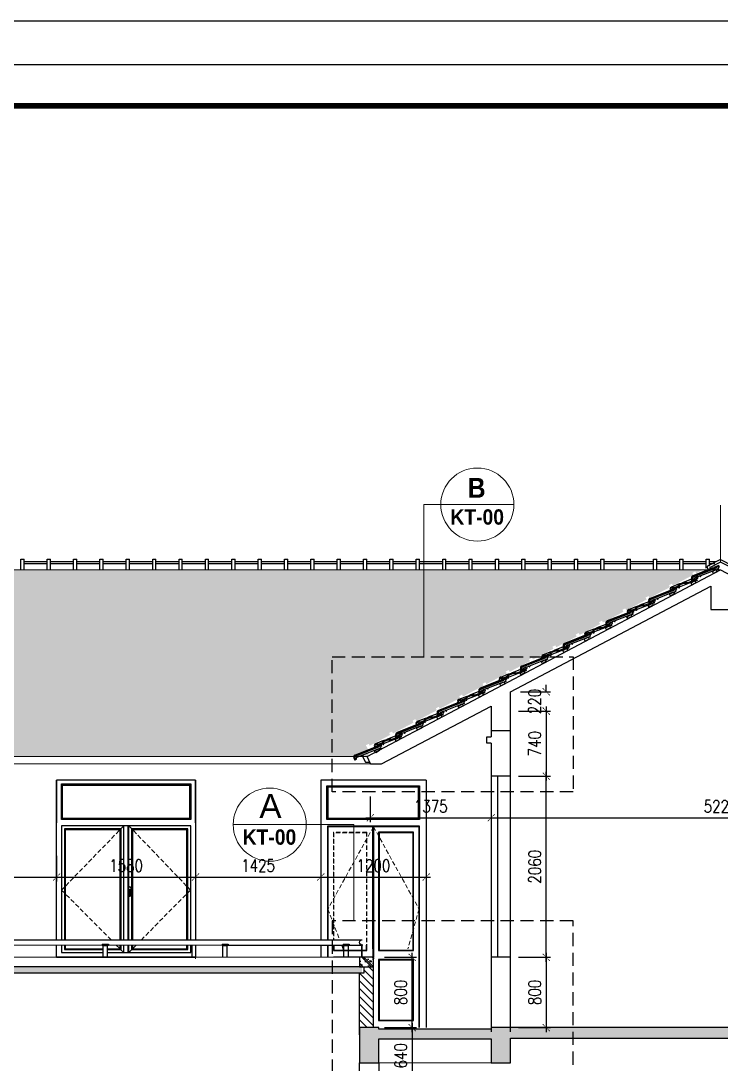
# Model space of a CAD drawing. Header units: millimetres. Extents: x -34806 to 662668, y 63228 to 99452.
# Drawn here: x 535943 to 543911, y 83877 to 95743 of the extents above; entities that cross this region are included whole.
import ezdxf
from ezdxf.enums import TextEntityAlignment as Align

# ---------------------------------------------------------------- set-up
doc = ezdxf.new("R2010")
doc.units = ezdxf.units.MM
doc.header["$LTSCALE"] = 200
doc.header["$MEASUREMENT"] = 0
doc.header["$PDMODE"] = 3
doc.header["$PDSIZE"] = 50
doc.linetypes.add('DASHED2', pattern=[0.375, 0.25, -0.125])
doc.linetypes.add('HIDDEN', pattern=[0.375, 0.25, -0.125])
doc.layers.get('0').update_dxf_attribs({"color": 95, "linetype": 'CONTINUOUS'})
doc.layers.get('DEFPOINTS').update_dxf_attribs({"linetype": 'CONTINUOUS'})
for name, color, linetype in [('DIM', 1, 'CONTINUOUS'), ('KHUNGTEN', 7, 'CONTINUOUS'), ('Manh', 8, 'CONTINUOUS'), ('Net_Manh', 155, 'CONTINUOUS'), ('NOITHAT', 32, 'CONTINUOUS'), ('NT', 39, 'CONTINUOUS'), ('TEXT', 7, 'CONTINUOUS'), ('TPTA-Virtural', 253, 'CONTINUOUS'), ('TUONG', 2, 'CONTINUOUS'), ('wood', 254, 'CONTINUOUS')]:
    doc.layers.add(name, color=color, linetype=linetype)
for name, color, linetype, lineweight in [('hacth', 251, 'CONTINUOUS', 13), ('nep', 4, 'CONTINUOUS', 30), ('thay', 7, 'CONTINUOUS', 18), ('VU', 8, 'HIDDEN', 13)]:
    doc.layers.add(name, color=color, linetype=linetype, lineweight=lineweight)
doc.styles.add('Aria H B iso', font='VHARIALB.ttf')
doc.styles.add('CHU HOA Day', font='VHARIAL.ttf')
doc.styles.add('RomanS', font='romans.shx', dxfattribs={"width": 0.8})
doc.dimstyles.new('D1', dxfattribs={"dimtxt": 140, "dimasz": 80, "dimexe": 50, "dimexo": 0, "dimgap": 60, "dimtad": 1, "dimdec": 0, "dimzin": 0, "dimdsep": 46, "dimtxsty": 'RomanS', "dimblk1": 'ARCHTICK', "dimblk2": 'ARCHTICK', "dimsah": 1, "dimcen": 100, "dimdle": 50, "dimclrt": 7, "dimadec": 0, "dimazin": 0, "dimtfac": 0.005, "dimtdec": 0, "dimtix": 1, "dimtofl": 0, "dimtmove": 2, "dimatfit": 3, "dimldrblk": 'ARCHTICK', "dimfxl": 1, "dimtvp": 0.8, "dimtolj": 1, "dimtzin": 0, "dimarcsym": 0})

# ---------------------------------------------------------------- blocks, each defined once
blk = doc.blocks.new('_ArchTick')
at = {"layer": 'DIM', "color": 150}
blk.add_lwpolyline([(0.5, 0.5, 0.133, 0, 0), (0, 0, 0, 0.133, 0), (-0.5, -0.5, 0.133, 0.133, 0)], format="xyseb", dxfattribs=at)
blk = doc.blocks.new('*D905')
at = {"layer": 'DEFPOINTS', "color": 0}
for p in [(534610, 86247), (536350, 86247), (536350, 86005)]:
    blk.add_point(p, dxfattribs=at)
at = {"layer": 'DIM', "color": 0, "lineweight": -2}
for p, q in [((534610, 86247), (534610, 85955)), ((536350, 86247), (536350, 85955)), ((534560, 86005), (536400, 86005))]:
    blk.add_line(p, q, dxfattribs=at)
at = {"layer": 'DIM', "color": 0, "lineweight": -2, "xscale": 80, "yscale": 80, "zscale": 80, "rotation": 180}
blk.add_blockref('_ArchTick', (534610, 86005), dxfattribs=at)
at = {"layer": 'DIM', "color": 0, "lineweight": -2, "xscale": 80, "yscale": 80, "zscale": 80}
blk.add_blockref('_ArchTick', (536350, 86005), dxfattribs=at)
at = {"layer": 'DIM', "color": 7, "insert": (535480, 86135), "char_height": 140, "attachment_point": 5, "style": 'RomanS'}
blk.add_mtext('\\A1;1740', dxfattribs=at)
blk = doc.blocks.new('*D906')
at = {"layer": 'DEFPOINTS', "color": 0}
for p in [(536350, 86247), (537930, 86247), (537930, 86005)]:
    blk.add_point(p, dxfattribs=at)
at = {"layer": 'DIM', "color": 0, "lineweight": -2}
for p, q in [((536350, 86247), (536350, 85955)), ((537930, 86247), (537930, 85955)), ((536300, 86005), (537980, 86005))]:
    blk.add_line(p, q, dxfattribs=at)
at = {"layer": 'DIM', "color": 0, "lineweight": -2, "xscale": 80, "yscale": 80, "zscale": 80, "rotation": 180}
blk.add_blockref('_ArchTick', (536350, 86005), dxfattribs=at)
at = {"layer": 'DIM', "color": 0, "lineweight": -2, "xscale": 80, "yscale": 80, "zscale": 80}
blk.add_blockref('_ArchTick', (537930, 86005), dxfattribs=at)
at = {"layer": 'DIM', "color": 7, "insert": (537140, 86135), "char_height": 140, "attachment_point": 5, "style": 'RomanS'}
blk.add_mtext('\\A1;1580', dxfattribs=at)
blk = doc.blocks.new('*D907')
at = {"layer": 'DEFPOINTS', "color": 0}
for p in [(537930, 86247), (539355, 86247), (539355, 86005)]:
    blk.add_point(p, dxfattribs=at)
at = {"layer": 'DIM', "color": 0, "lineweight": -2}
for p, q in [((537930, 86247), (537930, 85955)), ((539355, 86247), (539355, 85955)), ((537880, 86005), (539405, 86005))]:
    blk.add_line(p, q, dxfattribs=at)
at = {"layer": 'DIM', "color": 0, "lineweight": -2, "xscale": 80, "yscale": 80, "zscale": 80, "rotation": 180}
blk.add_blockref('_ArchTick', (537930, 86005), dxfattribs=at)
at = {"layer": 'DIM', "color": 0, "lineweight": -2, "xscale": 80, "yscale": 80, "zscale": 80}
blk.add_blockref('_ArchTick', (539355, 86005), dxfattribs=at)
at = {"layer": 'DIM', "color": 7, "insert": (538642, 86135), "char_height": 140, "attachment_point": 5, "style": 'RomanS'}
blk.add_mtext('\\A1;1425', dxfattribs=at)
blk = doc.blocks.new('*D908')
at = {"layer": 'DEFPOINTS', "color": 0}
for p in [(539355, 86247), (540555, 86247), (540555, 86005)]:
    blk.add_point(p, dxfattribs=at)
at = {"layer": 'DIM', "color": 0, "lineweight": -2}
for p, q in [((539355, 86247), (539355, 85955)), ((540555, 86247), (540555, 85955)), ((539305, 86005), (540605, 86005))]:
    blk.add_line(p, q, dxfattribs=at)
at = {"layer": 'DIM', "color": 0, "lineweight": -2, "xscale": 80, "yscale": 80, "zscale": 80, "rotation": 180}
blk.add_blockref('_ArchTick', (539355, 86005), dxfattribs=at)
at = {"layer": 'DIM', "color": 0, "lineweight": -2, "xscale": 80, "yscale": 80, "zscale": 80}
blk.add_blockref('_ArchTick', (540555, 86005), dxfattribs=at)
at = {"layer": 'DIM', "color": 7, "insert": (539955, 86135), "char_height": 140, "attachment_point": 5, "style": 'RomanS'}
blk.add_mtext('\\A1;1200', dxfattribs=at)
blk = doc.blocks.new('*D909')
at = {"layer": 'DEFPOINTS', "color": 0}
for p in [(539919, 86921), (541295, 86921), (541295, 86679)]:
    blk.add_point(p, dxfattribs=at)
at = {"layer": 'DIM', "color": 0, "lineweight": -2}
for p, q in [((539919, 86921), (539919, 86629)), ((541295, 86921), (541295, 86629)), ((539869, 86679), (541345, 86679))]:
    blk.add_line(p, q, dxfattribs=at)
at = {"layer": 'DIM', "color": 0, "lineweight": -2, "xscale": 80, "yscale": 80, "zscale": 80, "rotation": 180}
blk.add_blockref('_ArchTick', (539919, 86679), dxfattribs=at)
at = {"layer": 'DIM', "color": 0, "lineweight": -2, "xscale": 80, "yscale": 80, "zscale": 80}
blk.add_blockref('_ArchTick', (541295, 86679), dxfattribs=at)
at = {"layer": 'DIM', "color": 7, "insert": (540607, 86809), "char_height": 140, "attachment_point": 5, "style": 'RomanS'}
blk.add_mtext('\\A1;1375', dxfattribs=at)
blk = doc.blocks.new('*D910')
at = {"layer": 'DEFPOINTS', "color": 0}
for p in [(541295, 86921), (546515, 86921), (546515, 86679)]:
    blk.add_point(p, dxfattribs=at)
at = {"layer": 'DIM', "color": 0, "lineweight": -2}
for p, q in [((541295, 86921), (541295, 86629)), ((546515, 86921), (546515, 86629)), ((541245, 86679), (546565, 86679))]:
    blk.add_line(p, q, dxfattribs=at)
at = {"layer": 'DIM', "color": 0, "lineweight": -2, "xscale": 80, "yscale": 80, "zscale": 80, "rotation": 180}
blk.add_blockref('_ArchTick', (541295, 86679), dxfattribs=at)
at = {"layer": 'DIM', "color": 0, "lineweight": -2, "xscale": 80, "yscale": 80, "zscale": 80}
blk.add_blockref('_ArchTick', (546515, 86679), dxfattribs=at)
at = {"layer": 'DIM', "color": 7, "insert": (543905, 86809), "char_height": 140, "attachment_point": 5, "style": 'RomanS'}
blk.add_mtext('\\A1;5220', dxfattribs=at)
blk = doc.blocks.new('*D915')
at = {"layer": 'DEFPOINTS', "color": 0}
for p in [(540081, 84292), (540081, 83652), (540395, 83652)]:
    blk.add_point(p, dxfattribs=at)
at = {"layer": 'DIM', "color": 0, "lineweight": -2}
for p, q in [((540081, 84292), (540445, 84292)), ((540395, 84342), (540395, 83602)), ((540081, 83652), (540445, 83652))]:
    blk.add_line(p, q, dxfattribs=at)
at = {"layer": 'DIM', "color": 0, "lineweight": -2, "xscale": 80, "yscale": 80, "zscale": 80}
for p, rotation in [((540395, 84292), 90), ((540395, 83652), 270)]:
    blk.add_blockref('_ArchTick', p, dxfattribs=dict(at, rotation=rotation))
at = {"layer": 'DIM', "color": 7, "insert": (540265, 83972), "char_height": 140, "attachment_point": 5, "rotation": 90, "style": 'RomanS'}
blk.add_mtext('\\A1;640', dxfattribs=at)
blk = doc.blocks.new('*D916')
at = {"layer": 'DEFPOINTS', "color": 0}
for p in [(540081, 85092), (540395, 85092), (540081, 84292)]:
    blk.add_point(p, dxfattribs=at)
at = {"layer": 'DIM', "color": 0, "lineweight": -2}
for p, q in [((540081, 85092), (540445, 85092)), ((540395, 84242), (540395, 85142)), ((540081, 84292), (540445, 84292))]:
    blk.add_line(p, q, dxfattribs=at)
at = {"layer": 'DIM', "color": 0, "lineweight": -2, "xscale": 80, "yscale": 80, "zscale": 80}
for p, rotation in [((540395, 85092), 90), ((540395, 84292), 270)]:
    blk.add_blockref('_ArchTick', p, dxfattribs=dict(at, rotation=rotation))
at = {"layer": 'DIM', "color": 7, "insert": (540265, 84692), "char_height": 140, "attachment_point": 5, "rotation": 90, "style": 'RomanS'}
blk.add_mtext('\\A1;800', dxfattribs=at)
blk = doc.blocks.new('ngoi-tay')
at = {"color": 34}
for p, q in [((-73621, 12589), (-73849, 12499)), ((-73580, 12594), (-73845, 12490)), ((-73583, 12588), (-73845, 12485)), ((-73597, 12599), (-73609, 12595)), ((-73603, 12594), (-73551, 12614)), ((-73567, 12580), (-73560, 12583)), ((-73546, 12602), (-73551, 12614)), ((-73862, 12467), (-73863, 12467)), ((-73857, 12451), (-73863, 12467)), ((-73856, 12451), (-73862, 12467)), ((-73856, 12451), (-73859, 12484)), ((-73846, 12449), (-73849, 12485)), ((-73826, 12476), (-73581, 12573)), ((-74003, 12406), (-74092, 12370)), ((-74060, 12365), (-74013, 12384)), ((-74001, 12374), (-73904, 12412)), ((-73856, 12451), (-73857, 12451)), ((-73857, 12451), (-73855, 12446)), ((-73851, 12445), (-73847, 12446))]:
    blk.add_line(p, q, dxfattribs=at)
at = {"color": 9}
blk.add_line((-73903, 12424), (-73819, 12457), dxfattribs=at)
at = {"color": 34}
for points in [[(-73855, 12495), (-73603, 12594, 0.414214), (-73602, 12595, -0.414214), (-73602, 12597)], [(-73571, 12610), (-73597, 12599, 1)], [(-73560, 12583), (-73558, 12577, -0.414214), (-73559, 12573), (-73573, 12568, -0.300021), (-73577, 12569), (-73581, 12573)], [(-73847, 12446), (-73834, 12451, 0.306678), (-73831, 12456), (-73829, 12472, -0.306678), (-73826, 12476)], [(-73846, 12449, -0.25674), (-73829, 12470)], [(-73568, 12577), (-73569, 12572, -0.31059), (-73571, 12569, -1.592487)], [(-73802, 12455), (-73800, 12449, -0.414214), (-73802, 12445), (-73816, 12440, -0.300021), (-73819, 12440), (-73823, 12444)]]:
    blk.add_lwpolyline(points, format="xyb", dxfattribs=at)
for points in [[(-73552, 12616), (-73602, 12597)], [(-73597, 12599), (-73571, 12610)], [(-73570, 12609), (-73566, 12600), (-73580, 12594), (-73583, 12588)], [(-73864, 12460), (-73966, 12420)], [(-73798, 12486), (-73828, 12474)], [(-73868, 12459), (-73864, 12439)]]:
    blk.add_lwpolyline(points, dxfattribs=at)
at = {"color": 9}
for points in [[(-73990, 12400), (-73962, 12411, -0.176175), (-73904, 12412), (-73811, 12449, -0.414214), (-73810, 12452), (-73802, 12455, -0.327197), (-73788, 12474), (-73791, 12481), (-73792, 12481), (-73795, 12488), (-73798, 12486, 0.414214), (-73801, 12480, -1), (-73806, 12478, 0.783018), (-73815, 12477), (-73819, 12457)], [(-74056, 12363, 0.03122), (-74078, 12371, 0.652394), (-74105, 12339), (-74106, 12338), (-74104, 12334, -0.414214), (-74102, 12333, 0.414214), (-74100, 12332), (-74095, 12334, 0.414214), (-74094, 12336), (-74097, 12345, -0.58715), (-74080, 12361, -0.037186), (-74057, 12352), (-74015, 12368, -0.414214), (-74009, 12366, 0.414214), (-74002, 12363, 0.414214), (-74000, 12369, -0.162278), (-74000, 12385), (-73998, 12392, -0.162278), (-73990, 12400)], [(-74014, 12380), (-74003, 12406), (-73966, 12420, -0.162278), (-73903, 12424, -3.222119)]]:
    blk.add_lwpolyline(points, format="xyb", dxfattribs=at)
for points in [[(-73615, 12526), (-73626, 12548), (-73582, 12572), (-73570, 12550)], [(-73858, 12398), (-73869, 12420), (-73825, 12443), (-73813, 12421)]]:
    blk.add_lwpolyline(points, close=True, dxfattribs=at)
blk.add_lwpolyline([(-74014, 12380), (-74056, 12363)], dxfattribs=at)
at = {"color": 34}
for centre, radius, start, end in [((-73567, 12578), 2, 111.4771, 201.4771), ((-73540, 12583), 20.2, 108.2652, 180.7368), ((-73842, 12477), 23, 114.3308, 206.1105), ((-73844, 12485), 15, 111.4771, 186.7336), ((-73844, 12485), 5, 111.4771, 186.7336), ((-73843, 12480), 5, 111.4771, 186.7336), ((-73771, 12492), 5, 21.4771, 111.4771), ((-73762, 12496), 5, 201.4771, 291.4771), ((-73762, 12496), 5, 291.4771, 21.4771), ((-73734, 12507), 25, 189.9402, 201.4771), ((-73855, 12445), 1, 21.4771, 111.4771), ((-73852, 12446), 2, 201.4771, 291.4771), ((-73848, 12448), 2, 291.4771, 21.4771)]:
    blk.add_arc(centre, radius, start, end, dxfattribs=at)
blk = doc.blocks.new('*D1060')
at = {"layer": 'DEFPOINTS', "color": 0}
for p in [(541607, 85092), (541607, 84292), (541921, 84292)]:
    blk.add_point(p, dxfattribs=at)
at = {"layer": 'DIM', "color": 0, "lineweight": -2}
for p, q in [((541607, 85092), (541971, 85092)), ((541921, 85142), (541921, 84242)), ((541607, 84292), (541971, 84292))]:
    blk.add_line(p, q, dxfattribs=at)
at = {"layer": 'DIM', "color": 0, "lineweight": -2, "xscale": 80, "yscale": 80, "zscale": 80}
for p, rotation in [((541921, 85092), 90), ((541921, 84292), 270)]:
    blk.add_blockref('_ArchTick', p, dxfattribs=dict(at, rotation=rotation))
at = {"layer": 'DIM', "color": 7, "insert": (541791, 84692), "char_height": 140, "attachment_point": 5, "rotation": 90, "style": 'RomanS'}
blk.add_mtext('\\A1;800', dxfattribs=at)
blk = doc.blocks.new('*D1061')
at = {"layer": 'DEFPOINTS', "color": 0}
for p in [(541607, 87152), (541921, 87152), (541607, 85092)]:
    blk.add_point(p, dxfattribs=at)
at = {"layer": 'DIM', "color": 0, "lineweight": -2}
for p, q in [((541607, 87152), (541971, 87152)), ((541921, 85042), (541921, 87202)), ((541607, 85092), (541971, 85092))]:
    blk.add_line(p, q, dxfattribs=at)
at = {"layer": 'DIM', "color": 0, "lineweight": -2, "xscale": 80, "yscale": 80, "zscale": 80}
for p, rotation in [((541921, 87152), 90), ((541921, 85092), 270)]:
    blk.add_blockref('_ArchTick', p, dxfattribs=dict(at, rotation=rotation))
at = {"layer": 'DIM', "color": 7, "insert": (541791, 86122), "char_height": 140, "attachment_point": 5, "rotation": 90, "style": 'RomanS'}
blk.add_mtext('\\A1;2060', dxfattribs=at)
blk = doc.blocks.new('*D1062')
at = {"layer": 'DEFPOINTS', "color": 0}
for p in [(541607, 87893), (541607, 87152), (541921, 87152)]:
    blk.add_point(p, dxfattribs=at)
at = {"layer": 'DIM', "color": 0, "lineweight": -2}
for p, q in [((541921, 87943), (541921, 87102)), ((541607, 87893), (541971, 87893)), ((541607, 87152), (541971, 87152))]:
    blk.add_line(p, q, dxfattribs=at)
at = {"layer": 'DIM', "color": 0, "lineweight": -2, "xscale": 80, "yscale": 80, "zscale": 80}
for p, rotation in [((541921, 87893), 90), ((541921, 87152), 270)]:
    blk.add_blockref('_ArchTick', p, dxfattribs=dict(at, rotation=rotation))
at = {"layer": 'DIM', "color": 7, "insert": (541791, 87522), "char_height": 140, "attachment_point": 5, "rotation": 90, "style": 'RomanS'}
blk.add_mtext('\\A1;740', dxfattribs=at)
blk = doc.blocks.new('*D1063')
at = {"layer": 'DEFPOINTS', "color": 0}
for p in [(541629, 88112), (541921, 88112), (541629, 87892)]:
    blk.add_point(p, dxfattribs=at)
at = {"layer": 'DIM', "color": 0, "lineweight": -2}
for p, q in [((541921, 88112), (541921, 88192)), ((541629, 88112), (541971, 88112)), ((541629, 87892), (541971, 87892)), ((541921, 87892), (541921, 87812))]:
    blk.add_line(p, q, dxfattribs=at)
at = {"layer": 'DIM', "color": 0, "lineweight": -2, "xscale": 80, "yscale": 80, "zscale": 80}
for p, rotation in [((541921, 88112), 270), ((541921, 87892), 90)]:
    blk.add_blockref('_ArchTick', p, dxfattribs=dict(at, rotation=rotation))
at = {"layer": 'DIM', "color": 7, "insert": (541791, 88002), "char_height": 140, "attachment_point": 5, "rotation": 90, "style": 'RomanS'}
blk.add_mtext('\\A1;220', dxfattribs=at)
blk = doc.blocks.new('khung')
at = {"layer": 'DEFPOINTS', "color": 8}
blk.add_lwpolyline([(0, 0), (31503.2, 0), (31503.2, 22275), (0, 22275)], close=True, dxfattribs=at)
at = {"layer": 'KHUNGTEN', "color": 4, "const_width": 54.3}
blk.add_lwpolyline([(847.8, 388.1), (31117, 388.1), (31117, 21886.9), (847.8, 21886.9)], close=True, dxfattribs=at)

msp = doc.modelspace()

# ---------------------------------------------------------------- hatches: boundary and pattern name
h = msp.add_hatch()
h.set_pattern_fill('AR-RSHKE', color=256, scale=15, style=0)
h.set_pattern_definition([(0, (246277.6, -114143.68), (382.5, 180), [90, -75, 105, -45, 135, -60]), (0, (246367.6, -114136.18), (382.5, 180), [75, -285, 60, -90]), (0, (246547.6, -114154.93), (382.5, 180), [45, -465]), (90, (246277.6, -114143.68), (-127.5, 180), [172.5, -547.5]), (90, (246367.6, -114143.68), (-127.5, 180), [168.75, -551.25]), (90, (246442.6, -114143.68), (-127.5, 180), [157.5, -562.5]), (90, (246547.6, -114154.93), (-127.5, 180), [172.5, -547.5]), (90, (246592.6, -114154.93), (-127.5, 180), [172.5, -547.5]), (90, (246727.6, -114143.68), (-127.5, 180), [165, -555])])
h.paths.add_polyline_path([(541737.5, 88461.6), (541726, 88483.5), (541758.8, 88500.8), (541770.3, 88478.9), (542002.9, 88601.7), (541991.3, 88623.5), (542024.1, 88640.8), (542035.6, 88618.9), (542268.2, 88741.7), (542256.7, 88763.5), (542289.4, 88780.8), (542300.9, 88759), (542533.5, 88881.7), (542522, 88903.5), (542554.7, 88920.8), (542566.3, 88899), (542798.8, 89021.7), (542787.3, 89043.6), (542820.1, 89060.9), (542831.6, 89039), (543064.1, 89161.8), (543052.6, 89183.6), (543085.4, 89200.9), (543096.9, 89179), (543329.4, 89301.8), (543317.9, 89323.6), (543350.7, 89340.9), (543362.2, 89319.1), (543594.8, 89441.8), (543583.2, 89463.6), (543616, 89480.9), (543627.5, 89459.1), (543699.9, 89497.3), (528546.1, 89498.2), (528546.1, 89235.3), (528554.6, 89235.3), (528554.6, 89198.3), (528546.1, 89198.3), (528546.1, 88935.3), (528554.6, 88935.3), (528554.6, 88898.3), (528546.1, 88898.3), (528546.1, 88635.3), (528554.6, 88635.3), (528554.6, 88598.3), (528546.1, 88598.3), (528546.1, 88335.3), (528554.6, 88335.3), (528554.6, 88298.3), (528546.1, 88298.3), (528546.1, 88035.3), (528554.6, 88035.3), (528554.6, 87998.3), (528546.1, 87998.3), (528546.1, 87735.3), (528554.6, 87735.3), (528554.6, 87698.3), (528546.1, 87698.3), (528546.1, 87435.3), (528554.6, 87435.3), (528554.6, 87398.3), (528479.7, 87398.3), (528479.7, 87375), (539883.5, 87375), (539896.9, 87382.1), (539896.9, 87450.1), (539868.8, 87503.3), (539901.6, 87520.6), (539913.1, 87498.7), (540145.6, 87621.5), (540134.1, 87643.3), (540166.9, 87660.6), (540178.4, 87638.8), (540411, 87761.5), (540399.4, 87783.3), (540432.2, 87800.6), (540443.7, 87778.8), (540676.3, 87901.5), (540664.7, 87923.4), (540697.5, 87940.7), (540709, 87918.8), (540941.6, 88041.6), (540930.1, 88063.4), (540962.8, 88080.7), (540974.4, 88058.8), (541206.9, 88181.6), (541195.4, 88203.4), (541228.1, 88220.7), (541239.7, 88198.9), (541472.2, 88321.6), (541460.7, 88343.4), (541493.5, 88360.7), (541505, 88338.9)])
at = {"layer": 'Manh'}
h = msp.add_hatch(dxfattribs=at)
h.set_pattern_fill('DOTS,_O', color=256, scale=350)
h.set_pattern_definition([(0, (246371.806, -114049.677), (10.9375, 21.875), [0, -21.875])])
h.paths.add_polyline_path([(539824.7, 84981.8), (539794.7, 84981.8), (528509.7, 84981.8), (528509.7, 84911.8), (539794.7, 84911.8), (539824.7, 84911.8)])
at = {"layer": 'Net_Manh'}
h = msp.add_hatch(dxfattribs=at)
h.set_pattern_fill('BT-01', color=256, scale=20, style=0, pattern_type=2)
h.set_pattern_definition([(130, (981575.39, -279970.07), (-143.452037, -12.550427), [15, -165]), (185, (981575.39, -279970.07), (27.750267, 150.438427), [12, -132]), (79.5486, (981563.44, -279971.12), (-115.701876, 137.88791), [12.748038, -140.228422]), (133.8158, (981575.4, -279930.07), (-213.44821, -33.103803), [22.5, -247.5]), (83.3644, (981557.6, -279932.83), (-186.93254, 194.823574), [19.12206, -210.3426]), (188.8158, (981575.4, -279930.07), (-186.93239, 194.82372), [18, -198]), (159, (981555.39, -279940.07), (-119.38141, -80.523778), [15, -165]), (214, (981555.39, -279940.07), (-48.663066, 145.03001), [12, -132]), (108.5486, (981545.44, -279946.78), (-168.044526, 64.5061), [12.748038, -140.228422]), (142.5, (981575.39, -279970.07), (-2.431971, 66.5787708), [0, -130.4, 0, -134, 0, -132.5]), (172.5, (981575.39, -279970.07), (-52.6139075, 78.882342), [0, -76.4, 0, -127.4, 0, -50.5]), (212.5, (981619.99, -279970.07), (-106.764487, -4.5109743), [0, -50, 0, -156, 0, -207]), (222.5, (981639.99, -279970.07), (-116.637234, 20.020996), [0, -65, 0, -103.6, 0, -147]), (135, (981575.39, -279970.07), (60.104076, 60.104076), []), (135, (981575.39, -279945.57), (60.104076, 60.104076), [])])
h.paths.add_polyline_path([(539954.7, 84981.8), (539954.7, 85091.8), (539794.7, 85091.8), (539794.7, 84981.8)])
h = msp.add_hatch(dxfattribs=at)
h.set_pattern_fill('ANSI31', color=256, scale=500, style=0)
h.set_pattern_definition([(135, (981575.39, -279970.07), (44.194174, 44.194174), [])])
h.paths.add_polyline_path([(539954.7, 84292.3), (539794.7, 84292.3), (539794.7, 84911.8), (539844.7, 84911.8), (539844.7, 84981.8), (539954.7, 84981.8)])
h = msp.add_hatch(dxfattribs=at)
h.set_pattern_fill('BT-01', color=256, scale=20, style=0, pattern_type=2)
h.set_pattern_definition([(50, (50084.04, -284895.19), (143.452037, -12.550427), [15, -165]), (355, (50084.04, -284895.2), (-27.750267, 150.438427), [12, -132]), (100.4514, (50095.99, -284896.24), (115.701876, 137.887908), [12.748038, -140.228422]), (46.1842, (50084.04, -284855.2), (213.44821, -33.103803), [22.5, -247.5]), (96.6356, (50101.82, -284857.95), (186.93254, 194.823574), [19.12206, -210.3426]), (351.1842, (50084.04, -284855.2), (186.93239, 194.82372), [18, -198]), (21, (50104.04, -284865.19), (119.38141, -80.523778), [15, -165]), (326, (50104.04, -284865.2), (48.663066, 145.03001), [12, -132]), (71.4514, (50113.99, -284871.9), (168.044526, 64.5061), [12.748038, -140.228422]), (37.5, (50084.037, -284895.194), (2.431971, 66.5787708), [0, -130.4, 0, -134, 0, -132.5]), (7.5, (50084.04, -284895.194), (52.6139075, 78.882342), [0, -76.4, 0, -127.4, 0, -50.5]), (327.5, (50039.437, -284895.194), (106.7644872, -4.5109743), [0, -50, 0, -156, 0, -207]), (317.5, (50019.44, -284895.19), (116.637234, 20.020996), [0, -65, 0, -103.6, 0, -147]), (45, (50084.04, -284895.19), (-60.104076, 60.104076), []), (45, (50084.04, -284870.69), (-60.104076, 60.104076), [])])
h.paths.add_polyline_path([(546514.7, 84292.3), (541294.7, 84292.3), (541294.7, 84273.8), (540014.7, 84273.8), (540014.7, 84292.3), (539794.7, 84292.3), (539794.7, 83892.3), (540014.7, 83892.3), (540014.7, 84164.8), (541294.7, 84164.8), (541294.7, 83892.3), (541514.7, 83892.3), (541514.7, 84172.3), (543099.7, 84172.3), (543319.7, 84172.3), (546294.7, 84172.3), (546294.7, 83892.3), (546514.7, 83892.3)])

# ---------------------------------------------------------------- linework, layer by layer
for p, q in [((543848.3, 89511.1), (543862.5, 89478.9)), ((541294.7, 87152.3), (541294.7, 85092.3)), ((541367.5, 87152.3), (541367.5, 85092.3)), ((541514.7, 85092.3), (541514.7, 87152.3))]:
    msp.add_line(p, q)
at = {"color": 34}
for p, q in [((539973.8, 87482), (539745.8, 87392.6)), ((540014.6, 87487.3), (539749.5, 87383.3)), ((540011.8, 87480.8), (539750.1, 87378.2)), ((539769.1, 87369.5), (540014.5, 87465.8)), ((539997.8, 87492.5), (539986.6, 87488.1)), ((539992.2, 87487.1), (540044.3, 87507.5)), ((540027.7, 87473.1), (540035.2, 87476)), ((540049.1, 87495.4), (540044.3, 87507.5)), ((539732.5, 87360.5), (539731.5, 87360.2)), ((539737.7, 87344.3), (539731.5, 87360.2)), ((539738.7, 87344.7), (539732.5, 87360.5)), ((539738.9, 87344.8), (539736.4, 87376.9)), ((539738.9, 87344.8), (539737.7, 87344.3)), ((539737.7, 87344.3), (539739.6, 87339.7)), ((539743.4, 87338), (539748.1, 87339.8)), ((539749.2, 87342.4), (539746.3, 87378.1))]:
    msp.add_line(p, q, dxfattribs=at)
msp.add_lwpolyline([(518113.1, 95743.3), (556876.2, 95743.3), (556876.2, 68042.1), (518113.1, 68042.1)], close=True)
for points in [[(539739.6, 87388), (539992.2, 87487.1, 0.4142136), (539992.7, 87488.4, -0.4142136), (539993.3, 87489.7)], [(540024.5, 87503), (539997.7, 87492.5, 1)], [(540035.2, 87476), (540037.4, 87470.5, -0.4142136), (540035.7, 87466.6), (540021.7, 87461.1, -0.3000211), (540018.5, 87461.8), (540014.5, 87465.8)], [(540026.6, 87470.5), (540026.6, 87465.1, -0.3105898), (540024.5, 87462.2, -1.5924874)], [(539748.1, 87339.8), (539760.8, 87344.8, 0.3066784), (539763.9, 87349.4), (539765.9, 87364.9, -0.3066784), (539769.1, 87369.5)], [(539749.2, 87342.4, -0.2567399), (539765.7, 87363)]]:
    msp.add_lwpolyline(points, format="xyb", dxfattribs=at)
at = {"color": 9}
msp.add_lwpolyline([(539980.4, 87419.5), (539968.7, 87441.6), (540012.9, 87464.9), (540024.6, 87442.8)], close=True, dxfattribs=at)
at = {"color": 34}
for points in [[(540042.6, 87509), (539993.3, 87489.7)], [(539997.8, 87492.5), (540024.5, 87503)], [(540025, 87502.1), (540028.6, 87492.8), (540014.6, 87487.3), (540011.8, 87480.8)], [(539796.6, 87379.5), (539766.9, 87367.8)]]:
    msp.add_lwpolyline(points, dxfattribs=at)
msp.add_lwpolyline([(539821.8, 87390.2), (539863.7, 87313), (539911.1, 87313)])
for centre, radius, start, end in [((540028.5, 87471.3), 2, 111.41397, 201.41397), ((540055.4, 87476.3), 20.2, 108.202, 180.67368), ((539753.1, 87370.6), 23, 114.26764, 206.04734), ((539751.3, 87378.7), 15, 111.41397, 186.67041), ((539739.9, 87338.8), 1, 21.41397, 111.41397), ((539742.7, 87339.9), 2, 201.41397, 291.41397), ((539751.3, 87378.7), 5, 111.41397, 186.67041), ((539751.9, 87373.5), 5, 111.41397, 186.67041), ((539747.4, 87341.7), 2, 291.41397, 21.41397), ((539823.6, 87385.5), 5, 21.41397, 111.41397), ((539832.9, 87389.2), 5, 201.41397, 291.41397), ((539832.9, 87389.2), 5, 291.41397, 21.41397), ((539860.9, 87400.2), 25, 189.87701, 201.41397)]:
    msp.add_arc(centre, radius, start, end, dxfattribs=at)
at = {"layer": 'DEFPOINTS', "linetype": 'DASHED2', "ltscale": 3}
for points in [[(542227.4, 86972.7), (539483.4, 86972.7), (539483.4, 88509.8), (542227.4, 88509.8)], [(539483.4, 83419.5), (542227.4, 83419.5), (542227.4, 85505.2), (539483.4, 85505.2)]]:
    msp.add_lwpolyline(points, close=True, dxfattribs=at)
at = {"layer": 'nep', "ltscale": 0.5}
for p, q in [((537176.7, 85850.9), (537176.7, 85837.1)), ((537176.9, 85836.4), (537178.7, 85832.8)), ((537178.9, 85832.2), (537178.9, 85790.6)), ((537189, 85832.2), (537189, 85790.6)), ((537191, 85836.4), (537189.2, 85832.8)), ((537191.2, 85850.9), (537191.2, 85837.1))]:
    msp.add_line(p, q, dxfattribs=at)
for points in [[(537172.7, 85843.6), (537172.7, 85881.6)], [(537172.7, 85820.1), (537172.7, 85843.6)], [(537195.2, 85881.6), (537195.2, 85820.1)]]:
    msp.add_lwpolyline(points, dxfattribs=at)
msp.add_circle((537184, 85850.9), 2.05, dxfattribs=at)
for centre, radius, start, end in [((537184, 85881.6), 11.3, 0, 180), ((537184, 85820.1), 11.3, 180, 243.1549), ((537184, 85850.9), 9.72, 318.25899, 221.74101), ((537184, 85850.9), 7.25, 0, 180), ((537178.1, 85837.1), 1.4, 180, 207.19267), ((537184, 85850.9), 9.72, 318.25899, 131.74101), ((537177.5, 85832.2), 1.4, 0, 27.19267), ((537190.4, 85832.2), 1.4, 152.80733, 180), ((537184, 85820.1), 11.3, 296.8451, 0), ((537189.8, 85837.1), 1.4, 332.80733, 0), ((537184, 85790.6), 5.09, 180, 0)]:
    msp.add_arc(centre, radius, start, end, dxfattribs=at)
at = {"layer": 'NOITHAT'}
for p, q in [((535942.7, 89498.3), (535942.7, 89618.6)), ((535942.7, 89618.6), (535979.8, 89618.6)), ((535979.8, 89593.9), (536242.7, 89593.9)), ((536242.7, 89498.3), (536242.7, 89618.6)), ((536242.7, 89618.6), (536279.8, 89618.6)), ((536279.8, 89593.9), (536542.7, 89593.9)), ((536542.7, 89498.3), (536542.7, 89618.6)), ((536542.7, 89618.6), (536579.8, 89618.6)), ((536579.8, 89593.9), (536842.7, 89593.9)), ((536842.7, 89498.3), (536842.7, 89618.6)), ((536842.7, 89618.6), (536879.8, 89618.6)), ((536879.8, 89593.9), (537142.7, 89593.9)), ((537142.7, 89498.3), (537142.7, 89618.6)), ((537142.7, 89618.6), (537179.8, 89618.6)), ((537179.8, 89593.9), (537442.7, 89593.9)), ((537442.7, 89498.3), (537442.7, 89618.6)), ((537442.7, 89618.6), (537479.8, 89618.6)), ((537479.8, 89593.9), (537742.7, 89593.9)), ((537742.7, 89498.3), (537742.7, 89618.6)), ((537742.7, 89618.6), (537779.8, 89618.6)), ((537779.8, 89593.9), (538042.7, 89593.9)), ((538042.7, 89498.3), (538042.7, 89618.6)), ((538042.7, 89498.3), (538042.7, 89618.6)), ((538042.7, 89618.6), (538079.8, 89618.6)), ((538079.8, 89593.9), (538342.7, 89593.9)), ((538342.7, 89498.3), (538342.7, 89618.6)), ((538342.7, 89618.6), (538379.8, 89618.6)), ((538379.8, 89593.9), (538642.7, 89593.9)), ((538642.7, 89498.3), (538642.7, 89618.6)), ((538642.7, 89618.6), (538679.8, 89618.6)), ((538679.8, 89593.9), (538942.7, 89593.9)), ((538942.7, 89498.3), (538942.7, 89618.6)), ((538942.7, 89618.6), (538979.8, 89618.6)), ((538979.8, 89593.9), (539242.7, 89593.9)), ((539242.7, 89498.3), (539242.7, 89618.6)), ((539242.7, 89618.6), (539279.8, 89618.6)), ((539279.8, 89593.9), (539542.7, 89593.9)), ((539542.7, 89498.3), (539542.7, 89618.6)), ((539542.7, 89618.6), (539579.8, 89618.6)), ((539579.8, 89593.9), (539842.7, 89593.9)), ((539842.7, 89498.3), (539842.7, 89618.6)), ((539842.7, 89618.6), (539879.8, 89618.6)), ((539879.8, 89593.9), (540142.7, 89593.9)), ((540142.7, 89498.3), (540142.7, 89618.6)), ((540142.7, 89618.6), (540179.8, 89618.6)), ((540179.8, 89593.9), (540442.7, 89593.9)), ((540442.7, 89498.3), (540442.7, 89618.6)), ((540442.7, 89618.6), (540479.8, 89618.6)), ((540479.8, 89593.9), (540742.7, 89593.9)), ((540742.7, 89498.3), (540742.7, 89618.6)), ((540742.7, 89618.6), (540779.8, 89618.6)), ((540779.8, 89593.9), (541042.7, 89593.9)), ((541042.7, 89498.3), (541042.7, 89618.6)), ((541042.7, 89498.3), (541042.7, 89618.6)), ((541042.7, 89618.6), (541079.8, 89618.6)), ((541079.8, 89593.9), (541342.7, 89593.9)), ((541342.7, 89498.3), (541342.7, 89618.6)), ((541342.7, 89618.6), (541379.8, 89618.6)), ((541379.8, 89593.9), (541642.7, 89593.9)), ((541642.7, 89498.3), (541642.7, 89618.6)), ((541642.7, 89618.6), (541679.8, 89618.6)), ((541679.8, 89593.9), (541942.7, 89593.9)), ((541942.7, 89498.3), (541942.7, 89618.6)), ((541942.7, 89618.6), (541979.8, 89618.6)), ((541979.8, 89593.9), (542242.7, 89593.9)), ((542242.7, 89498.3), (542242.7, 89618.6)), ((542242.7, 89618.6), (542279.8, 89618.6)), ((542279.8, 89593.9), (542542.7, 89593.9)), ((542542.7, 89498.3), (542542.7, 89618.6)), ((542542.7, 89618.6), (542579.8, 89618.6)), ((542579.8, 89593.9), (542842.7, 89593.9)), ((542842.7, 89498.3), (542842.7, 89618.6)), ((542842.7, 89618.6), (542879.8, 89618.6)), ((542879.8, 89593.9), (543142.7, 89593.9)), ((543142.7, 89498.3), (543142.7, 89618.6)), ((543142.7, 89618.6), (543179.8, 89618.6)), ((543179.8, 89593.9), (543442.7, 89593.9)), ((543442.7, 89498.3), (543442.7, 89618.6)), ((543442.7, 89618.6), (543479.8, 89618.6)), ((543479.8, 89593.9), (543742.7, 89593.9)), ((543742.7, 89519.9), (543742.7, 89618.6)), ((543742.7, 89618.6), (543779.8, 89618.6)), ((543779.8, 89593.9), (543853.7, 89593.9)), ((535979.8, 89572), (536242.7, 89572)), ((536279.8, 89572), (536542.7, 89572)), ((536579.8, 89572), (536842.7, 89572)), ((536879.8, 89572), (537142.7, 89572)), ((537179.8, 89572), (537442.7, 89572)), ((537479.8, 89572), (537742.7, 89572)), ((537779.8, 89572), (538042.7, 89572)), ((538079.8, 89572), (538342.7, 89572)), ((538379.8, 89572), (538642.7, 89572)), ((538679.8, 89572), (538942.7, 89572)), ((538979.8, 89572), (539242.7, 89572)), ((539279.8, 89572), (539542.7, 89572)), ((539579.8, 89572), (539842.7, 89572)), ((539879.8, 89572), (540142.7, 89572)), ((540179.8, 89572), (540442.7, 89572)), ((540479.8, 89572), (540742.7, 89572)), ((540779.8, 89572), (541042.7, 89572)), ((541079.8, 89572), (541342.7, 89572)), ((541379.8, 89572), (541642.7, 89572)), ((541679.8, 89572), (541942.7, 89572)), ((541979.8, 89572), (542242.7, 89572)), ((542279.8, 89572), (542542.7, 89572)), ((542579.8, 89572), (542842.7, 89572)), ((542879.8, 89572), (543142.7, 89572)), ((543179.8, 89572), (543442.7, 89572)), ((543479.8, 89572), (543742.7, 89572)), ((543779.8, 89572), (543841.4, 89572))]:
    msp.add_line(p, q, dxfattribs=at)
for points in [[(535979.8, 89498.3), (535979.8, 89618.6)], [(536279.8, 89498.3), (536279.8, 89618.6)], [(536579.8, 89498.3), (536579.8, 89618.6)], [(536879.8, 89498.3), (536879.8, 89618.6)], [(537179.8, 89498.3), (537179.8, 89618.6)], [(537479.8, 89498.3), (537479.8, 89618.6)], [(537779.8, 89498.3), (537779.8, 89618.6)], [(538079.8, 89498.3), (538079.8, 89618.6)], [(538379.8, 89498.3), (538379.8, 89618.6)], [(538679.8, 89498.3), (538679.8, 89618.6)], [(538979.8, 89498.3), (538979.8, 89618.6)], [(539279.8, 89498.3), (539279.8, 89618.6)], [(539579.8, 89498.3), (539579.8, 89618.6)], [(539879.8, 89498.3), (539879.8, 89618.6)], [(540179.8, 89498.3), (540179.8, 89618.6)], [(540479.8, 89498.3), (540479.8, 89618.6)], [(540779.8, 89498.3), (540779.8, 89618.6)], [(541079.8, 89498.3), (541079.8, 89618.6)], [(541379.8, 89498.3), (541379.8, 89618.6)], [(541679.8, 89498.3), (541679.8, 89618.6)], [(541979.8, 89498.3), (541979.8, 89618.6)], [(542279.8, 89498.3), (542279.8, 89618.6)], [(542579.8, 89498.3), (542579.8, 89618.6)], [(542879.8, 89498.3), (542879.8, 89618.6)], [(543179.8, 89498.3), (543179.8, 89618.6)], [(543479.8, 89498.3), (543479.8, 89618.6)], [(543779.8, 89539.4), (543779.8, 89618.6)]]:
    msp.add_lwpolyline(points, dxfattribs=at)
for points in [[(543904.8, 89618.4), (543763.8, 89544.5, 0.399278), (543754.2, 89516.2), (543764.5, 89498.3), (543789.7, 89508.7), (543786.3, 89515.6, -0.4219625), (543791.2, 89529.7), (543901.8, 89585.9)], [(543902.6, 89618.4), (544043.6, 89544.5, -0.399278), (544053.2, 89516.2), (544042.9, 89498.3), (544017.7, 89508.7), (544021.1, 89515.6, 0.4219625), (544016.2, 89529.7), (543905.6, 89585.9)]]:
    msp.add_lwpolyline(points, format="xyb", dxfattribs=at)
at = {"layer": 'thay'}
for p, q in [((541553, 90241.6), (540721.4, 90241.6)), ((543903.7, 89590.7), (543903.1, 90232.9)), ((543903.7, 89590.7), (543903.1, 90232.9)), ((543904.7, 89497.3), (528442.7, 89498.3)), ((528479.9, 87375), (539883.3, 87375)), ((528479.7, 87292.1), (539944.7, 87292.1)), ((537929.7, 87108.3), (537929.7, 85291.4)), ((538359.3, 86600.8), (539539.8, 86600.8)), ((535577.2, 85231.8), (536869.7, 85231.8)), ((536939.7, 85231.8), (538232.2, 85231.8)), ((537929.7, 85231.8), (537929.7, 85091.8)), ((537929.7, 85231.8), (537929.7, 85074.4)), ((539794.7, 85091.8), (528479.7, 85091.8)), ((539764.7, 85091.8), (539880.2, 85091.8)), ((539880.2, 85091.8), (539794.7, 85091.8)), ((539794.7, 84981.8), (539794.7, 85091.8)), ((540014.7, 83892.3), (541294.7, 83892.3))]:
    msp.add_line(p, q, dxfattribs=at)
for points in [[(540529.4, 88509.8), (540529.4, 90241.6), (541553, 90241.6)], [(536349.7, 85291.4), (536349.7, 87108.3)], [(539731.7, 85505.2), (539731.7, 86600.8), (538708.2, 86600.8)], [(536349.7, 85091.8), (536349.7, 85231.8)], [(536349.7, 85092.3), (536349.7, 85231.8)], [(539880.2, 85091.8), (539794.7, 85091.8), (539794.7, 84981.8)]]:
    msp.add_lwpolyline(points, dxfattribs=at)
for centre in [(541137.2, 90241.6), (538775.1, 86600.8)]:
    msp.add_circle(centre, 415.8, dxfattribs=at)
at = {"layer": 'TPTA-Virtural'}
for p, q in [((528504.1, 85291.4), (539823.2, 85291.4)), ((536869.7, 85242.1), (536939.7, 85242.1)), ((536869.7, 85242), (536939.7, 85242)), ((536869.7, 85240.6), (536869.7, 85237.8)), ((536869.7, 85237.8), (536869.7, 85229)), ((536869.7, 85229), (536939.7, 85229)), ((536879.7, 85227.8), (536929.7, 85227.8)), ((536879.7, 85091.8), (536879.7, 85227.8)), ((536929.7, 85091.8), (536929.7, 85227.8)), ((536939.7, 85240.6), (536939.7, 85237.8)), ((536939.7, 85237.8), (536939.7, 85229)), ((538232.2, 85240.7), (538232.2, 85240.6)), ((538232.2, 85240.7), (538302.2, 85240.7)), ((538232.2, 85240.6), (538232.2, 85237.8)), ((538232.2, 85240.6), (538302.2, 85240.6)), ((538232.2, 85237.8), (538232.2, 85229)), ((538232.2, 85229), (538302.2, 85229)), ((538242.2, 85227.8), (538292.2, 85227.8)), ((538242.2, 85091.8), (538242.2, 85227.8)), ((538292.2, 85091.8), (538292.2, 85227.8)), ((538302.2, 85240.7), (538302.2, 85240.6)), ((538302.2, 85240.6), (538302.2, 85237.8)), ((538302.2, 85237.8), (538302.2, 85229)), ((538302.2, 85231.8), (539609.7, 85231.8)), ((539609.7, 85240.7), (539609.7, 85240.6)), ((539609.7, 85240.7), (539679.7, 85240.7)), ((539609.7, 85240.6), (539609.7, 85237.8)), ((539609.7, 85240.6), (539679.7, 85240.6)), ((539609.7, 85237.8), (539609.7, 85229)), ((539609.7, 85229), (539679.7, 85229)), ((539619.7, 85227.8), (539669.7, 85227.8)), ((539619.7, 85091.8), (539619.7, 85227.8)), ((539649.7, 85231.4), (539811.7, 85231.4)), ((539669.7, 85091.8), (539669.7, 85227.8)), ((539679.7, 85240.7), (539679.7, 85240.6)), ((539679.7, 85240.6), (539679.7, 85237.8)), ((539679.7, 85237.8), (539679.7, 85229)), ((539794.7, 85261.8), (539798.7, 85276.8)), ((539798.7, 85246.8), (539794.7, 85261.8)), ((539798.7, 85276.8), (539809.7, 85287.8)), ((539809.7, 85235.9), (539798.7, 85246.8)), ((539800.7, 85237.8), (539803.5, 85240.6)), ((539815.9, 85229), (539800.7, 85237.8)), ((539803.5, 85240.6), (539803.6, 85240.6)), ((539803.6, 85240.6), (539807, 85238.6)), ((539809.7, 85287.8), (539824.7, 85291.8)), ((539824.7, 85231.8), (539809.7, 85235.9)), ((539813.6, 85234.8), (539817, 85232.8)), ((539833.5, 85229), (539815.9, 85229)), ((539817, 85232.8), (539820.9, 85232.9)), ((539822.7, 85227.8), (539826.7, 85227.8)), ((539822.7, 85091.8), (539822.7, 85227.8)), ((539826.7, 85091.8), (539826.7, 85227.8)), ((539794.7, 84981.8), (528479.7, 84981.8)), ((539794.7, 84911.8), (528479.7, 84911.8))]:
    msp.add_line(p, q, dxfattribs=at)
at = {"layer": 'TUONG'}
for p, q in [((541294.7, 87950.2), (541294.7, 87598.1)), ((541514.7, 87668.1), (541294.7, 87668.1)), ((541294.7, 87528.1), (541294.7, 87152.3)), ((539920.5, 87292.1), (539883.5, 87375)), ((539920.5, 87292.1), (540047.8, 87292.1)), ((541514.7, 87152.3), (541294.7, 87152.3)), ((539954.7, 84292.3), (539954.7, 85091.8)), ((541294.7, 85092.3), (541294.7, 84242.3)), ((541514.7, 85092.3), (541294.7, 85092.3)), ((539794.7, 84211.8), (539794.7, 84911.8)), ((539794.7, 83752.3), (539794.7, 83892.3)), ((540014.7, 83892.3), (540014.7, 83652.3))]:
    msp.add_line(p, q, dxfattribs=at)
for points in [[(539883.5, 87375), (543904.7, 89497.3), (547934.7, 87370.4)], [(541514.7, 87152.3), (541514.7, 88111.5), (543794.7, 89314.8)], [(543794.7, 89314.8), (543794.7, 89047.3), (544014.7, 89047.3), (544014.7, 89314.8)], [(540047.8, 87292.1), (541294.7, 87950.2)], [(541294.7, 87528.1), (541244.7, 87528.1), (541244.7, 87598.1), (541294.7, 87598.1)], [(541514.7, 84242.3), (541514.7, 85092.3)], [(539794.7, 84981.8), (539844.7, 84981.8), (539844.7, 84911.8), (539794.7, 84911.8)], [(546514.7, 84292.3), (541294.7, 84292.3), (541294.7, 84273.8), (540014.7, 84273.8), (540014.7, 84292.3), (539794.7, 84292.3), (539794.7, 83892.3), (540014.7, 83892.3), (540014.7, 84164.8), (541294.7, 84164.8), (541294.7, 83892.3), (541514.7, 83892.3), (541514.7, 84172.3), (543099.7, 84172.3), (543099.7, 84172.3), (543319.7, 84172.3), (543319.7, 84172.3), (546294.7, 84172.3), (546294.7, 83892.3), (546514.7, 83892.3), (546514.7, 84292.3)]]:
    msp.add_lwpolyline(points, dxfattribs=at)
msp.add_lwpolyline([(539794.7, 84981.8), (539954.7, 84981.8), (539954.7, 85091.8), (539794.7, 85091.8)], close=True, dxfattribs=at)
at = {"layer": 'VU', "linetype": 'HIDDEN'}
for points in [[(537114.3, 86587.7), (536406.7, 85857.1), (536969.8, 85291.4)], [(537171.1, 86587.7), (537872.7, 85857.1), (537314.4, 85291.4)], [(539955.5, 86576.9), (539436, 85640.5), (539570.8, 85291.4)], [(539880.2, 85189.6), (539880.2, 86514), (539498.9, 86514), (539498.9, 85291.4)], [(539875.2, 85189.6), (539875.2, 86509), (539503.9, 86509), (539503.9, 85291.4)], [(539955.5, 86576.9), (540473.9, 85640.5), (540347.2, 85189.6)], [(537029.1, 85231.8), (537114.3, 85146.3)], [(537255.6, 85231.8), (537171.1, 85146.3)]]:
    msp.add_lwpolyline(points, dxfattribs=at)
at = {"layer": 'wood'}
for p, q in [((540554.9, 87108.3), (540533.2, 87108.3)), ((537114.3, 85291.4), (537114.3, 86587.7)), ((537165.1, 85291.4), (537165.1, 86587.7)), ((537171.1, 85291.4), (537171.1, 86587.7)), ((539949.5, 85189.6), (539949.5, 86576.9)), ((539949.5, 85189.6), (539949.5, 86576.9)), ((539949.5, 86576.9), (539949.5, 85091.8)), ((539955.5, 85091.8), (539955.5, 86576.9)), ((539955.5, 85091.8), (539955.5, 86576.9)), ((539955.5, 86576.9), (539955.5, 85091.8)), ((537114.3, 85148.8), (537114.3, 85231.8)), ((537114.3, 85146.3), (537114.3, 85231.8)), ((537165.1, 85148.8), (537165.1, 85231.8)), ((537165.1, 85146.3), (537165.1, 85231.8)), ((537171.1, 85148.8), (537171.1, 85231.8)), ((537171.1, 85146.3), (537171.1, 85231.8))]:
    msp.add_line(p, q, dxfattribs=at)
for points in [[(537929.7, 86620), (537929.7, 87108.3), (536349.7, 87108.3), (536349.7, 86620)], [(537929.7, 86620), (537929.7, 87108.3), (536349.7, 87108.3), (536349.7, 86620)], [(536349.7, 85291.4), (536349.7, 87108.3)], [(537929.7, 87108.3), (537929.7, 85291.4)], [(539354.9, 87108.3), (539354.9, 85291.4)], [(540533.2, 87108.3), (539354.9, 87108.3)], [(540554.9, 87108.3), (540554.9, 85189.6)], [(537875.7, 85291.4), (537875.7, 86587.7), (536403.7, 86587.7), (536403.7, 85291.4)], [(537082.8, 85291.4), (537082.8, 86553.5), (536438, 86553.5), (536438, 85291.4)], [(537072.8, 85291.4), (537072.8, 86543.5), (536448, 86543.5), (536448, 85291.4)], [(537841.5, 85291.4), (537841.5, 86553.5), (537202.1, 86553.5), (537202.1, 85291.4)], [(537831.5, 85291.4), (537831.5, 86543.5), (537212.1, 86543.5), (537212.1, 85291.4)], [(540478.9, 85189.6), (540478.9, 86581.9), (539431, 86581.9), (539431, 85291.4)], [(540473.9, 85189.6), (540473.9, 86576.9), (539436, 86576.9), (539436, 85291.4)], [(540410.9, 85189.6), (540410.9, 86513.9), (540013.7, 86513.9), (540013.7, 85168.3), (540410.9, 85168.3), (540410.9, 85231.4)], [(540405.9, 85189.6), (540405.9, 86508.9), (540018.7, 86508.9), (540018.7, 85173.3), (540405.9, 85173.3), (540405.9, 85231.4)], [(536349.7, 85091.8), (536349.7, 85231.8)], [(537929.7, 85231.8), (537929.7, 85092.3), (536349.7, 85092.3), (536349.7, 85231.8)], [(536403.7, 85231.8), (536403.7, 85146.3), (536879.7, 85146.3)], [(536438, 85231.8), (536438, 85180.5), (536879.7, 85180.5)], [(536448, 85231.8), (536448, 85190.1), (536879.7, 85190.1)], [(536929.7, 85190.1), (537072.8, 85190.1), (537072.8, 85231.8)], [(536929.7, 85146.3), (537875.7, 85146.3), (537875.7, 85231.8)], [(536929.7, 85180.5), (537082.8, 85180.5), (537082.8, 85231.8)], [(537202.1, 85231.8), (537202.1, 85180.5), (537841.5, 85180.5), (537841.5, 85231.8)], [(537212.1, 85231.8), (537212.1, 85190.1), (537831.5, 85190.1), (537831.5, 85231.8)], [(537891.7, 85091.8), (537891.7, 85231.8)], [(537929.7, 85231.8), (537929.7, 85091.8)], [(539354.9, 85231.8), (539354.9, 85091.8)], [(539431, 85231.8), (539431, 85091.8)], [(539436, 85231.8), (539436, 85091.8)], [(539498.9, 85231.8), (539498.9, 85168.2), (539880.2, 85168.2), (539880.2, 85231.4)], [(539503.9, 85231.8), (539503.9, 85173.2), (539875.2, 85173.2), (539875.2, 85231.4)], [(539593.8, 85231.8), (539619.7, 85164.6)], [(540473.9, 84292.3), (540473.9, 85231.4)], [(540478.9, 84292.3), (540478.9, 85231.4)], [(540554.9, 85231.4), (540554.9, 84292.3)], [(539880.2, 85091.8), (539880.2, 85092.3), (539498.9, 85092.3), (539498.9, 85091.8)], [(540410.9, 84393.2), (540410.9, 85066.2), (540013.7, 85066.2), (540013.7, 84371.9), (540410.9, 84371.9), (540410.9, 84435.1)], [(540405.9, 84393.2), (540405.9, 85061.2), (540018.7, 85061.2), (540018.7, 84376.9), (540405.9, 84376.9), (540405.9, 84435.1)]]:
    msp.add_lwpolyline(points, dxfattribs=at)
for points in [[(536403.7, 87064.3), (537876.2, 87064.3), (537876.2, 86658), (536403.7, 86658)], [(536413.7, 87054.3), (537866.2, 87054.3), (537866.2, 86668), (536413.7, 86668)], [(536416.7, 87051.3), (537863.2, 87051.3), (537863.2, 86671), (536416.7, 86671)], [(540478.3, 86658), (539426, 86658), (539426, 87042.1), (540478.3, 87042.1)], [(540468.3, 86668), (539436, 86668), (539436, 87032.1), (540468.3, 87032.1)], [(540465.3, 86671), (539439, 86671), (539439, 87029.1), (540465.3, 87029.1)], [(536349.7, 85092.3), (537929.7, 85092.3), (537929.7, 85092.3), (536349.7, 85092.3)]]:
    msp.add_lwpolyline(points, close=True, dxfattribs=at)

# ---------------------------------------------------------------- block references
at = {"layer": 'hacth', "xscale": 1.198705302042072, "yscale": 1.198705363407498, "zscale": 1.198705370056713}
msp.add_blockref('khung', (518824, 68542.1), dxfattribs=at)
at = {"layer": 'NT', "rotation": 359.9368511072215}
for p in [(617423.7, 76850.6), (616937.3, 76593.9), (616450.8, 76337.2), (615964.4, 76080.5), (615478, 75823.8), (615005, 75572.3), (614531.3, 75320.6), (614058.1, 75069)]:
    msp.add_blockref('ngoi-tay', p, dxfattribs=at)

# ---------------------------------------------------------------- texts
at = {"layer": 'TEXT', "linetype": 'Continuous', "style": 'Aria H B iso', "width": 0.9}
for tag, text, height, p in [('B', 'a', 225, (541129.1, 90319.1)), ('KT-00', 'kt-00', 174.63, (541135.3, 90013)), ('KT-00', 'kt-00', 174.63, (538771.5, 86372.2))]:
    msp.add_attdef(tag, text=text, height=height, dxfattribs=at).set_placement(p, align=Align.CENTER)
at = {"layer": 'TEXT', "style": 'CHU HOA Day', "text_generation_flag": 4}
msp.add_attdef('A', text='a', height=270, rotation=180, dxfattribs=at).set_placement((538783.2, 86678.2), align=Align.CENTER)

# ---------------------------------------------------------------- dimensions: what is measured, and where the dimension line sits
at = {"layer": 'DIM'}
for base, p1, p2, picture, middle in [((541921, 88111.5), (541628.5, 87891.7), (541628.5, 88111.5), '*D1063', (541791, 88001.6)), ((541921, 87152.3), (541607, 87892.7), (541607, 87152.3), '*D1062', (541791, 87522.5)), ((541921, 87152.3), (541607, 85092.3), (541607, 87152.3), '*D1061', (541791, 86122.3)), ((540394.9626, 85091.8442), (540080.9391, 84292.2502), (540080.9391, 85091.8442), '*D916', (540264.9626, 84692.0472)), ((541921, 84292.3), (541607, 85092.3), (541607, 84292.3), '*D1060', (541791, 84692.3)), ((540395, 83652.3), (540080.9, 84292.3), (540080.9, 83652.3), '*D915', (540265, 83972.3))]:
    dim = msp.add_linear_dim(base=base, p1=p1, p2=p2, angle=90, dimstyle='D1', dxfattribs=at)
    dim.commit()
    dim.dimension.update_dxf_attribs({"geometry": picture, "text_midpoint": middle})
for base, p1, p2, picture, middle in [((541294.7, 86679.2), (539919.5, 86920.5), (541294.7, 86920.5), '*D909', (540607.1, 86809.2)), ((546514.7, 86679.2), (541294.7, 86920.5), (546514.7, 86920.5), '*D910', (543904.7, 86809.2)), ((536349.7, 86005.4), (534609.7, 86246.7), (536349.7, 86246.7), '*D905', (535479.7, 86135.4)), ((537929.7, 86005.4), (536349.7, 86246.7), (537929.7, 86246.7), '*D906', (537139.7, 86135.4)), ((539354.9, 86005.4), (537929.7, 86246.7), (539354.9, 86246.7), '*D907', (538642.3, 86135.4)), ((540554.9, 86005.4), (539354.9, 86246.7), (540554.9, 86246.7), '*D908', (539954.9, 86135.4))]:
    dim = msp.add_linear_dim(base=base, p1=p1, p2=p2, dimstyle='D1', dxfattribs=at)
    dim.commit()
    dim.dimension.update_dxf_attribs({"geometry": picture, "text_midpoint": middle})

doc.saveas('drawing.dxf')
